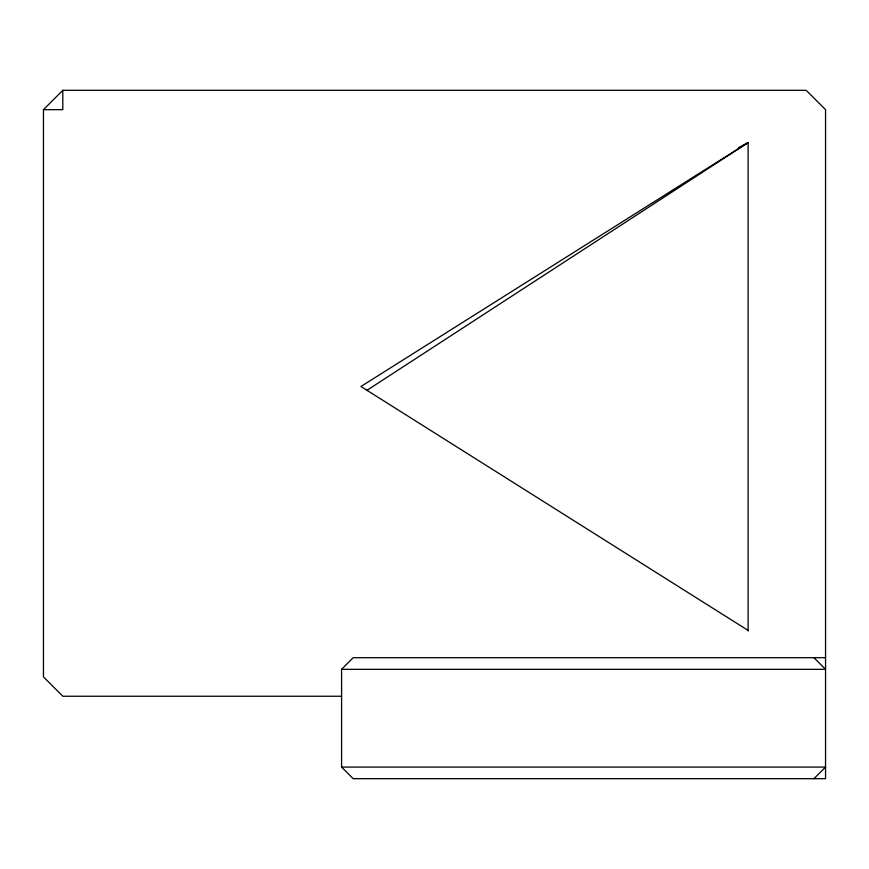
<?xml version="1.0" encoding="UTF-8"?>
<svg xmlns="http://www.w3.org/2000/svg" width="869" height="869" viewBox="0 0 869 869"><rect width="100%" height="100%" fill="white"/><g stroke="black" fill="none" stroke-linecap="round" stroke-linejoin="round"><path stroke-width="1.3" d="M341.582 696.243L62.807 696.243L43.45 676.886L43.45 109.668L62.807 90.311L806.193 90.311L825.55 109.668L825.55 778.689L353.194 778.689L341.582 767.077L341.582 669.315L353.194 657.692L825.55 657.692M813.938 778.689L825.55 767.077L341.582 767.077M366.609 390.55L748.111 142.581L748.111 631.003M738.552 147.676L748.111 142.581L360.939 386.499L748.111 630.427M43.45 109.668L62.807 109.668L62.807 90.311M341.582 669.315L825.55 669.315L813.938 657.692"/></g></svg>
